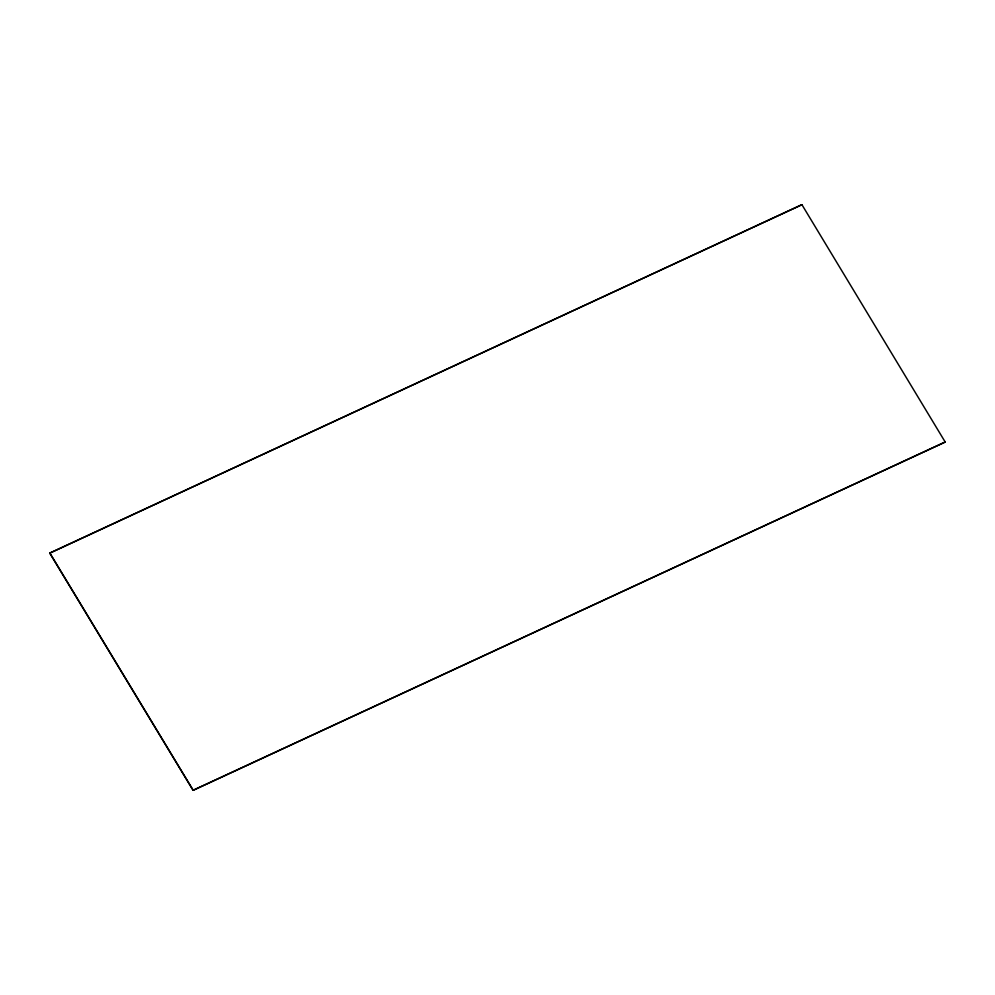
<?xml version="1.0" encoding="UTF-8"?>
<svg xmlns="http://www.w3.org/2000/svg" width="995" height="995" viewBox="0 0 995 995"><rect width="100%" height="100%" fill="white"/><g stroke="black" fill="none" stroke-linecap="round" stroke-linejoin="round"><path stroke-width="1.49" d="M49.75 553.12L801.92 204.684L945.2 442.029L193.08 790.316L49.75 553.12L801.92 204.684M193.08 790.316L945.2 442.029M49.8 552.971L193.129 790.167"/></g></svg>
